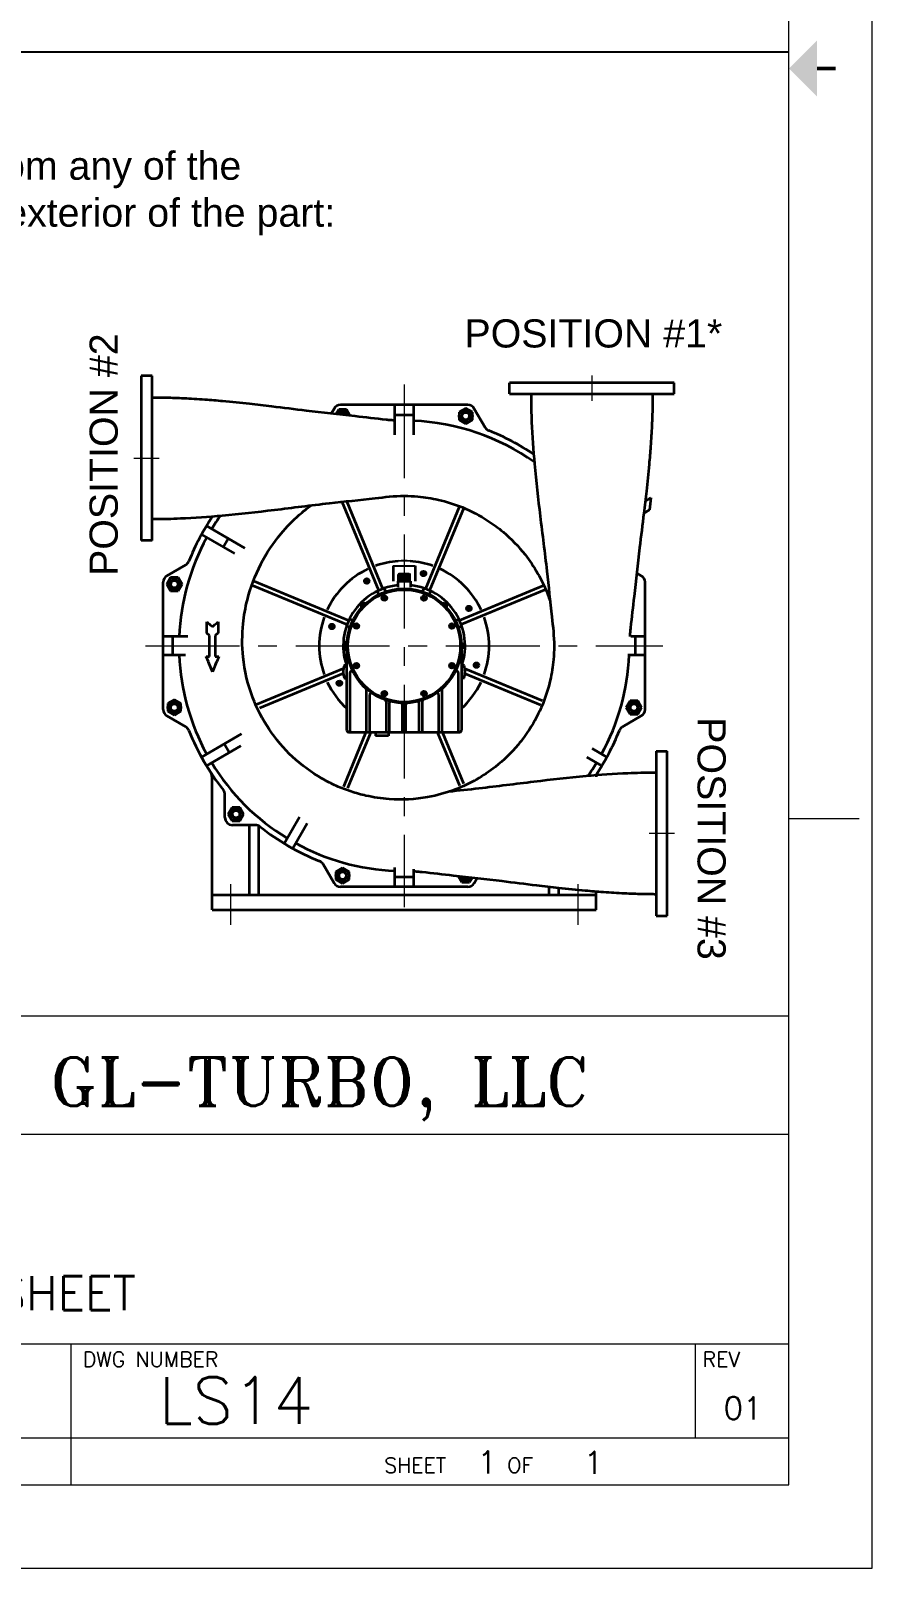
# Model space of a CAD drawing. Header units: inches. Extents: x 2 to 422, y -2 to 317.
# Drawn here: x 331.9 to 421.6, y -2.3 to 161.6 of the extents above; entities that cross this region are included whole.
import ezdxf
from ezdxf.enums import TextEntityAlignment as Align

# ---------------------------------------------------------------- set-up
doc = ezdxf.new("R2010")
doc.units = ezdxf.units.IN
doc.header["$MEASUREMENT"] = 0
doc.linetypes.add('点画线', pattern=[16, 10, -2, 2, -2])
doc.layers.add('Title Block', color=7, linetype='Continuous')
doc.layers.add('TXT', color=7, linetype='Continuous')
doc.layers.add('中心线层', color=1, linetype='点画线', lineweight=18)
doc.layers.add('粗实线层', color=7, linetype='Continuous', lineweight=35)
doc.styles.add('ACANSTS', font='romans.shx', dxfattribs={"height": 1})
doc.styles.add('Roman', font='romans')
doc.styles.add('ROMANS', font='romant.shx', dxfattribs={"height": 3.5})
doc.styles.get("Standard").update_dxf_attribs({"font": 'arial.ttf'})

# ---------------------------------------------------------------- blocks, each defined once
blk = doc.blocks.new('LONE STAR BLOWER TITLE BLOCK (SIZE A)')
at = {"layer": 'Title Block', "lineweight": 15}
for p, q in [((23.625, 0), (23.625, 18)), ((23.125, 0.5), (23.125, 17.5)), ((23.125, 4.5), (23.5469, 4.5)), ((23.125, 3.3125), (7.9451, 3.3125)), ((23.125, 3.3125), (9.0934, 3.3125)), ((23.125, 0.5), (23.125, 3.3125)), ((23.125, 2.6037), (17.3, 2.6037)), ((23.125, 1.3438), (17.3, 1.3438)), ((18.8158, 1.3438), (18.8158, 0.5)), ((22.5625, 1.3438), (22.5625, 0.7813)), ((23.125, 0.7813), (17.3, 0.7813)), ((0.5, 0.5), (23.125, 0.5)), ((15.025, 0.5), (23.125, 0.5)), ((0, 0), (23.625, 0))]:
    blk.add_line(p, q, dxfattribs=at)
at = {"layer": 'Title Block', "lineweight": 15, "const_width": 0.0225}
blk.add_lwpolyline([(23.4062, 9), (23.2938, 9)], dxfattribs=at)
at = {"layer": 'Title Block', "lineweight": 15}
blk.add_solid([(23.2938, 8.8313), (23.2938, 9.1688), (23.125, 9)], dxfattribs=at)
at = {"layer": 'Title Block', "lineweight": 15, "style": 'ACANSTS'}
for s, p in [('DWG NUMBER', (18.8873, 1.2088)), ('REV', (22.6075, 1.2088))]:
    blk.add_text(s, height=0.09, dxfattribs=at).set_placement(p)
blk.add_text('SHEET     OF', height=0.09, dxfattribs=at).set_placement((20.6971, 0.6181), align=Align.MIDDLE_LEFT)
at = {"layer": 'Title Block', "lineweight": 5, "insert": (18.6898, 3.0652), "char_height": 4.065102, "width": 5.507494, "attachment_point": 1, "style": 'ROMANS'}
blk.add_mtext('{\\H0.07143x;GL-TURBO, LLC}', dxfattribs=at)
at = {"layer": 'Title Block', "lineweight": 15, "style": 'ACANSTS'}
for tag, p, height in [('DRAWN_BY', (14.3692, 2.2855), 0.135), ('DRAWN_DATE', (15.5145, 2.2938), 0.135), ('DRAWING_SUBTITLE', (17.5134, 1.9768), 0.2025), ('CHECKED_BY', (14.3914, 1.9397), 0.135), ('CHECK_DATE', (15.4958, 1.9404), 0.135), ('ENGINEER', (14.3854, 1.6081), 0.135), ('ENG_DATE', (15.4868, 1.6029), 0.135), ('DRAWING_SUBTITLE', (17.5109, 1.5494), 0.2025), ('MANUFACTURING', (14.3811, 1.2706), 0.135), ('MFG_DATE', (15.4879, 1.2695), 0.135), ('CONTROL', (14.3811, 0.9331), 0.135), ('CONTROL_DATE', (15.4879, 0.932), 0.135), ('CAGE_CODE', (17.7275, 0.9163), 0.135), ('MODEL_FILE_NAME', (8.2952, 0.6111), 0.135), ('APPROVED_BY', (14.3698, 0.5685), 0.135), ('APPROVAL_DATE', (15.4796, 0.5615), 0.135)]:
    blk.add_attdef(tag, p, '', height=height, dxfattribs=at)
at = {"layer": 'Title Block', "lineweight": 15, "style": 'Roman', "flags": 8}
for tag, height, p in [('DWG_NUMBER', 0.2812, (18.9096, 1.1474)), ('SCALE', 0.135, (17.9035, 0.7041)), ('SHEETNUMBER', 0.135, (21.2556, 0.7041)), ('TOTA_SHEETS', 0.135, (21.8939, 0.7016))]:
    blk.add_attdef(tag, text='', height=height, dxfattribs=at).set_placement(p, align=Align.TOP_LEFT)
at = {"layer": 'Title Block', "lineweight": 15, "style": 'ACANSTS'}
blk.add_attdef('REVISION', text='', height=0.135, dxfattribs=at).set_placement((22.8495, 0.8933), align=Align.CENTER)

msp = doc.modelspace()

# ---------------------------------------------------------------- linework, layer by layer
for p, q in [((412.676, 159.279), (226.766, 159.279)), ((370.487, 104.539), (372.849, 104.539))]:
    msp.add_line(p, q)
msp.add_arc((371.668, 96.015), 9.055, 85.86631, 93.98941)
at = {"layer": '中心线层'}
for p, q in [((391.668, 124.838), (391.668, 122.138)), ((371.668, 123.877), (371.668, 68.154)), ((342.845, 116.015), (345.545, 116.015)), ((344.112, 96.015), (399.224, 96.015)), ((400.49, 76.015), (397.79, 76.015)), ((353.164, 70.621), (353.164, 66.291)), ((390.172, 70.621), (390.172, 66.291))]:
    msp.add_line(p, q, dxfattribs=at)
at = {"layer": '粗实线层'}
for p, q in [((343.636, 124.775), (343.636, 107.255)), ((344.817, 124.775), (343.636, 124.775)), ((344.817, 107.255), (344.817, 124.775)), ((382.908, 122.866), (382.908, 124.047)), ((400.428, 124.047), (382.908, 124.047)), ((400.428, 122.866), (400.428, 124.047)), ((364.196, 121.291), (363.914, 120.802)), ((371.038, 121.684), (364.878, 121.684)), ((370.565, 121.684), (369.502, 121.684)), ((370.684, 118.517), (370.684, 121.684)), ((378.457, 121.684), (371.038, 121.684)), ((372.652, 121.684), (372.652, 118.517)), ((378.23, 121.324), (377.521, 120.915)), ((378.939, 120.915), (378.23, 121.324)), ((380.294, 119.29), (379.139, 121.291)), ((382.908, 122.866), (400.428, 122.866)), ((364.696, 121.214), (364.425, 120.745)), ((365.515, 121.214), (364.696, 121.214)), ((365.88, 120.581), (365.515, 121.214)), ((371.038, 120.609), (370.684, 120.609)), ((372.652, 120.609), (371.038, 120.609)), ((377.521, 120.915), (377.521, 120.096)), ((377.521, 120.096), (378.23, 119.687)), ((378.23, 119.687), (378.939, 120.096)), ((378.939, 120.096), (378.939, 120.915)), ((369.402, 102.103), (365.542, 111.422)), ((397.34, 111.451), (397.956, 111.806)), ((397.956, 111.806), (397.809, 110.494)), ((368.965, 101.922), (365.052, 111.369)), ((377.576, 110.895), (373.934, 102.103)), ((378.014, 110.719), (374.37, 101.922)), ((397.809, 110.494), (397.174, 110.127)), ((350.595, 108.795), (354.679, 106.437)), ((344.817, 107.255), (343.636, 107.255)), ((350.063, 107.875), (353.583, 105.843)), ((352.368, 106.544), (352.899, 107.465)), ((346.768, 103.286), (346.359, 102.577)), ((348.393, 104.642), (346.392, 103.487)), ((347.587, 103.286), (346.768, 103.286)), ((347.996, 102.577), (347.587, 103.286)), ((370.487, 104.539), (370.487, 102.894)), ((371.136, 103.692), (371.077, 103.633)), ((371.077, 103.062), (371.077, 103.633)), ((371.077, 103.633), (371.086, 103.633)), ((371.105, 103.653), (371.086, 103.633)), ((371.086, 103.062), (371.086, 103.633)), ((371.105, 103.653), (371.105, 103.062)), ((371.105, 103.653), (371.201, 103.653)), ((371.136, 103.692), (372.199, 103.692)), ((371.186, 103.633), (371.201, 103.653)), ((371.186, 103.062), (371.186, 103.633)), ((371.186, 103.633), (371.326, 103.633)), ((371.34, 103.653), (371.326, 103.633)), ((371.326, 103.062), (371.326, 103.633)), ((371.34, 103.653), (371.34, 103.062)), ((371.34, 103.653), (371.569, 103.653)), ((371.569, 103.062), (371.569, 103.653)), ((371.569, 103.633), (371.766, 103.633)), ((371.766, 103.062), (371.766, 103.653)), ((371.766, 103.653), (371.996, 103.653)), ((371.996, 103.653), (371.996, 103.062)), ((372.01, 103.633), (371.996, 103.653)), ((372.01, 103.062), (372.01, 103.633)), ((372.01, 103.633), (372.149, 103.633)), ((372.135, 103.653), (372.149, 103.633)), ((372.135, 103.653), (372.23, 103.653)), ((372.149, 103.062), (372.149, 103.633)), ((372.199, 103.692), (372.258, 103.633)), ((372.23, 103.653), (372.23, 103.062)), ((372.25, 103.633), (372.23, 103.653)), ((372.25, 103.062), (372.25, 103.633)), ((372.25, 103.633), (372.258, 103.633)), ((372.258, 103.062), (372.258, 103.633)), ((372.849, 104.539), (372.849, 102.894)), ((373.664, 103.833), (373.596, 103.716)), ((373.596, 103.716), (373.664, 103.599)), ((373.799, 103.833), (373.664, 103.833)), ((373.664, 103.599), (373.799, 103.599)), ((373.866, 103.716), (373.799, 103.833)), ((373.799, 103.599), (373.866, 103.716)), ((396.943, 103.487), (396.454, 103.769)), ((345.999, 89.226), (345.999, 102.805)), ((346.359, 102.577), (346.768, 101.869)), ((346.768, 101.869), (347.587, 101.869)), ((347.587, 101.869), (347.996, 102.577)), ((355.548, 102.436), (365.58, 98.281)), ((355.684, 102.891), (365.761, 98.718)), ((367.614, 103.036), (367.547, 102.92)), ((367.547, 102.92), (367.614, 102.803)), ((367.749, 103.036), (367.614, 103.036)), ((367.614, 102.803), (367.749, 102.803)), ((367.817, 102.92), (367.749, 103.036)), ((367.749, 102.803), (367.817, 102.92)), ((368.978, 101.481), (368.823, 101.855)), ((369.706, 101.78), (369.55, 102.156)), ((370.979, 102.905), (370.979, 102.252)), ((370.979, 102.905), (372.357, 102.905)), ((371.077, 103.062), (372.258, 103.062)), ((371.077, 102.905), (371.077, 103.023)), ((371.077, 103.023), (372.258, 103.023)), ((371.117, 103.023), (371.117, 103.062)), ((372.219, 103.023), (372.219, 103.062)), ((372.258, 102.905), (372.258, 103.023)), ((372.357, 102.905), (372.357, 102.252)), ((373.63, 101.78), (373.785, 102.156)), ((374.358, 101.481), (374.513, 101.855)), ((386.564, 102.441), (377.575, 98.718)), ((386.755, 102.009), (377.756, 98.281)), ((397.337, 89.226), (397.337, 102.805)), ((367.138, 100.396), (367.492, 100.6)), ((367.138, 100.093), (367.138, 100.396)), ((367.492, 100.6), (367.589, 100.544)), ((369.559, 101.242), (369.442, 101.175)), ((369.442, 101.175), (369.442, 101.04)), ((369.442, 101.04), (369.559, 100.972)), ((369.675, 101.175), (369.559, 101.242)), ((369.559, 100.972), (369.675, 101.04)), ((369.675, 101.04), (369.675, 101.175)), ((373.777, 101.242), (373.66, 101.175)), ((373.66, 101.175), (373.66, 101.04)), ((373.66, 101.04), (373.777, 100.972)), ((373.894, 101.175), (373.777, 101.242)), ((373.777, 100.972), (373.894, 101.04)), ((373.894, 101.04), (373.894, 101.175)), ((375.747, 100.544), (375.844, 100.6)), ((375.844, 100.6), (376.198, 100.396)), ((376.198, 100.396), (376.198, 100.093)), ((378.505, 100.118), (378.437, 100.001)), ((378.437, 100.001), (378.505, 99.884)), ((378.64, 100.118), (378.505, 100.118)), ((378.707, 100.001), (378.64, 100.118)), ((378.64, 99.884), (378.707, 100.001)), ((350.633, 97.38), (350.633, 98.563)), ((351.84, 98.563), (351.839, 97.38)), ((366.201, 98.706), (365.828, 98.86)), ((377.134, 98.705), (377.508, 98.86)), ((378.505, 99.884), (378.64, 99.884)), ((348.602, 96.999), (345.999, 96.999)), ((347.022, 95.031), (347.022, 96.999)), ((350.646, 97.355), (350.633, 97.38)), ((350.935, 97.132), (350.633, 97.38)), ((350.935, 97.113), (350.646, 97.355)), ((350.935, 94.898), (350.935, 97.132)), ((351.538, 97.132), (351.537, 94.898)), ((351.839, 97.38), (351.538, 97.132)), ((351.827, 97.355), (351.538, 97.112)), ((351.827, 97.355), (351.839, 97.38)), ((363.899, 98.196), (363.832, 98.079)), ((363.832, 98.079), (363.899, 97.962)), ((364.035, 98.196), (363.899, 98.196)), ((363.899, 97.962), (364.035, 97.962)), ((364.102, 98.079), (364.035, 98.196)), ((364.035, 97.962), (364.102, 98.079)), ((365.899, 97.979), (365.527, 98.133)), ((366.576, 98.259), (366.459, 98.192)), ((366.459, 98.192), (366.459, 98.057)), ((366.459, 98.057), (366.576, 97.989)), ((366.693, 98.192), (366.576, 98.259)), ((366.576, 97.989), (366.693, 98.057)), ((366.693, 98.057), (366.693, 98.192)), ((376.76, 98.259), (376.643, 98.192)), ((376.643, 98.192), (376.643, 98.057)), ((376.643, 98.057), (376.76, 97.989)), ((376.877, 98.192), (376.76, 98.259)), ((376.76, 97.989), (376.877, 98.057)), ((376.877, 98.057), (376.877, 98.192)), ((377.437, 97.979), (377.809, 98.133)), ((397.337, 96.999), (395.82, 96.999)), ((396.313, 95.031), (396.313, 96.999)), ((365.408, 96.22), (365.583, 96.321)), ((365.408, 95.811), (365.408, 96.22)), ((365.565, 95.72), (365.408, 95.811)), ((365.565, 86.999), (365.565, 96.015)), ((377.752, 96.321), (377.928, 96.22)), ((377.77, 96.015), (377.77, 86.999)), ((377.928, 95.811), (377.77, 95.72)), ((377.928, 96.22), (377.928, 95.811)), ((348.364, 95.031), (345.999, 95.031)), ((350.553, 94.898), (350.935, 94.898)), ((350.8, 94.313), (350.553, 94.898)), ((351.236, 93.26), (350.818, 94.271)), ((351.675, 94.319), (351.236, 93.26)), ((351.537, 94.898), (351.919, 94.898)), ((351.919, 94.898), (351.692, 94.361)), ((365.134, 93.564), (355.852, 89.72)), ((365.318, 93.948), (365.565, 93.948)), ((366.576, 94.041), (366.459, 93.973)), ((366.459, 93.973), (366.459, 93.838)), ((366.459, 93.838), (366.576, 93.771)), ((366.693, 93.973), (366.576, 94.041)), ((366.576, 93.771), (366.693, 93.838)), ((366.693, 93.838), (366.693, 93.973)), ((376.76, 94.041), (376.643, 93.973)), ((376.643, 93.973), (376.643, 93.838)), ((376.643, 93.838), (376.76, 93.771)), ((376.877, 93.973), (376.76, 94.041)), ((376.76, 93.771), (376.877, 93.838)), ((376.877, 93.838), (376.877, 93.973)), ((378.017, 93.948), (377.77, 93.948)), ((378.202, 93.564), (386.361, 90.185)), ((379.301, 94.069), (379.234, 93.952)), ((379.234, 93.952), (379.301, 93.835)), ((379.436, 94.069), (379.301, 94.069)), ((379.301, 93.835), (379.436, 93.835)), ((379.504, 93.952), (379.436, 94.069)), ((379.436, 93.835), (379.504, 93.952)), ((397.337, 95.031), (395.512, 95.031)), ((351.236, 93.26), (351.236, 93.28)), ((365.186, 93.075), (356.241, 89.37)), ((364.696, 92.146), (364.628, 92.029)), ((364.628, 92.029), (364.696, 91.912)), ((364.831, 92.146), (364.696, 92.146)), ((364.696, 91.912), (364.831, 91.912)), ((364.899, 92.029), (364.831, 92.146)), ((364.831, 91.912), (364.899, 92.029)), ((365.318, 92.57), (365.565, 92.57)), ((365.88, 93.112), (365.88, 86.889)), ((377.455, 86.889), (377.455, 93.112)), ((378.017, 92.57), (377.77, 92.57)), ((378.15, 93.075), (386.187, 89.745)), ((347.177, 90.271), (346.469, 89.862)), ((347.886, 89.862), (347.177, 90.271)), ((367.652, 86.889), (367.652, 91.332)), ((367.967, 90.78), (367.967, 86.889)), ((369.559, 91.058), (369.442, 90.99)), ((369.442, 90.99), (369.442, 90.855)), ((369.442, 90.855), (369.559, 90.788)), ((369.675, 90.99), (369.559, 91.058)), ((369.559, 90.788), (369.675, 90.855)), ((369.675, 90.855), (369.675, 90.99)), ((373.777, 91.058), (373.66, 90.99)), ((373.66, 90.99), (373.66, 90.855)), ((373.66, 90.855), (373.777, 90.788)), ((373.894, 90.99), (373.777, 91.058)), ((373.777, 90.788), (373.894, 90.855)), ((373.894, 90.855), (373.894, 90.99)), ((375.369, 86.889), (375.369, 90.78)), ((375.684, 91.332), (375.684, 86.889)), ((395.749, 90.162), (395.34, 89.453)), ((396.567, 90.162), (395.749, 90.162)), ((396.976, 89.453), (396.567, 90.162)), ((346.392, 88.544), (348.393, 87.389)), ((346.469, 89.862), (346.469, 89.044)), ((346.469, 89.044), (347.177, 88.635)), ((347.177, 88.635), (347.886, 89.044)), ((347.886, 89.044), (347.886, 89.862)), ((369.739, 90.086), (369.739, 86.889)), ((370.054, 89.877), (370.054, 86.889)), ((371.51, 86.889), (371.51, 89.726)), ((371.825, 89.726), (371.825, 86.889)), ((373.282, 86.889), (373.282, 89.877)), ((373.597, 90.086), (373.597, 86.889)), ((394.942, 87.389), (396.943, 88.544)), ((395.34, 89.453), (395.749, 88.744)), ((395.749, 88.744), (396.567, 88.744)), ((396.567, 88.744), (396.976, 89.453)), ((350.063, 84.155), (354.345, 86.628)), ((350.595, 83.235), (354.275, 85.359)), ((353.03, 84.641), (352.498, 85.561)), ((367.596, 86.803), (365.188, 80.99)), ((368.108, 86.803), (365.635, 80.834)), ((365.762, 86.803), (377.573, 86.803)), ((368.617, 86.803), (368.617, 86.409)), ((368.617, 86.803), (368.617, 86.409)), ((369.995, 86.409), (368.617, 86.409)), ((369.995, 86.803), (369.995, 86.409)), ((369.995, 86.803), (369.995, 86.409)), ((377.586, 81.109), (375.228, 86.803)), ((378.015, 81.309), (375.739, 86.803)), ((392.741, 83.235), (391.14, 84.159)), ((393.272, 84.155), (391.707, 85.059)), ((398.518, 84.775), (399.699, 84.775)), ((398.518, 84.775), (398.518, 67.255)), ((399.699, 67.255), (399.699, 84.775)), ((351.195, 67.866), (351.195, 82.056)), ((352.573, 77.708), (352.573, 80.155)), ((353.33, 78.796), (352.921, 78.087)), ((354.149, 78.796), (353.33, 78.796)), ((354.558, 78.087), (354.149, 78.796)), ((352.921, 78.087), (353.33, 77.378)), ((353.33, 77.378), (354.149, 77.378)), ((354.149, 77.378), (354.558, 78.087)), ((358.867, 74.954), (360.511, 77.801)), ((361.317, 77.072), (359.787, 74.422)), ((355.807, 76.921), (353.361, 76.921)), ((355.195, 69.44), (355.195, 76.921)), ((356.195, 69.44), (356.195, 76.818)), ((363.041, 72.74), (364.196, 70.74)), ((365.106, 72.343), (364.397, 71.934)), ((365.814, 71.934), (365.106, 72.343)), ((370.684, 70.346), (370.684, 72.38)), ((372.652, 72.224), (372.652, 70.346)), ((364.397, 71.934), (364.397, 71.116)), ((364.397, 71.116), (365.106, 70.706)), ((365.106, 70.706), (365.814, 71.116)), ((365.814, 71.116), (365.814, 71.934)), ((372.652, 71.37), (370.684, 71.37)), ((377.455, 71.449), (377.821, 70.816)), ((377.821, 70.816), (378.639, 70.816)), ((378.639, 70.816), (378.91, 71.285)), ((379.139, 70.74), (379.422, 71.229)), ((392.14, 69.44), (351.195, 69.44)), ((378.457, 70.346), (364.878, 70.346)), ((387.14, 69.44), (387.14, 70.314)), ((388.14, 69.44), (388.14, 70.201)), ((392.14, 67.866), (392.14, 69.814)), ((351.195, 67.866), (392.14, 67.866)), ((398.518, 67.255), (399.699, 67.255))]:
    msp.add_line(p, q, dxfattribs=at)
for centre, radius in [((378.23, 120.506), 0.709), ((378.23, 120.506), 0.472), ((378.23, 120.506), 0.394), ((347.177, 102.577), 0.709), ((373.731, 103.716), 0.256), ((373.731, 103.716), 0.244), ((373.731, 103.716), 0.135), ((347.177, 102.577), 0.472), ((347.177, 102.577), 0.394), ((371.668, 96.015), 6.102), ((371.668, 96.015), 5.984), ((367.682, 102.92), 0.256), ((367.682, 102.92), 0.244), ((367.682, 102.92), 0.135), ((369.559, 101.107), 0.256), ((369.559, 101.107), 0.244), ((369.559, 101.107), 0.135), ((373.777, 101.107), 0.256), ((373.777, 101.107), 0.244), ((373.777, 101.107), 0.135), ((378.572, 100.001), 0.256), ((378.572, 100.001), 0.244), ((378.572, 100.001), 0.135), ((363.967, 98.079), 0.256), ((363.967, 98.079), 0.244), ((366.576, 98.124), 0.256), ((366.576, 98.124), 0.244), ((376.76, 98.124), 0.256), ((376.76, 98.124), 0.244), ((363.967, 98.079), 0.135), ((366.576, 98.124), 0.135), ((376.76, 98.124), 0.135), ((366.576, 93.906), 0.256), ((366.576, 93.906), 0.244), ((366.576, 93.906), 0.135), ((376.76, 93.906), 0.256), ((376.76, 93.906), 0.244), ((376.76, 93.906), 0.135), ((379.369, 93.952), 0.256), ((379.369, 93.952), 0.244), ((379.369, 93.952), 0.135), ((364.763, 92.029), 0.256), ((364.763, 92.029), 0.244), ((364.763, 92.029), 0.135), ((347.177, 89.453), 0.709), ((369.559, 90.923), 0.256), ((369.559, 90.923), 0.244), ((369.559, 90.923), 0.135), ((373.777, 90.923), 0.256), ((373.777, 90.923), 0.244), ((373.777, 90.923), 0.135), ((396.158, 89.453), 0.709), ((347.177, 89.453), 0.472), ((347.177, 89.453), 0.394), ((396.158, 89.453), 0.472), ((396.158, 89.453), 0.394), ((353.74, 78.087), 0.709), ((353.74, 78.087), 0.472), ((353.74, 78.087), 0.394), ((365.106, 71.525), 0.709), ((365.106, 71.525), 0.472), ((365.106, 71.525), 0.394)]:
    msp.add_circle(centre, radius, dxfattribs=at)
for centre, radius, start, end in [((364.878, 120.897), 0.787, 90, 150), ((378.457, 120.897), 0.787, 30, 90), ((365.106, 120.506), 0.709, 6.79347, 160.38577), ((365.106, 120.506), 0.472, 13.67529, 153.51468), ((365.106, 120.506), 0.413, 16.70849, 150.4835), ((365.106, 120.506), 0.394, 17.93989, 149.25271), ((371.668, 96.015), 23.999, 54.68007, 87.64947), ((378.23, 120.506), 0.413, 225, 165), ((380.976, 119.684), 0.787, 210, 248.53079), ((371.668, 96.015), 24.646, 55.92482, 68.53079), ((371.668, 96.015), 24.646, 145.93899, 158.53079), ((371.668, 96.015), 23.999, 144.68007, 148.73097), ((371.668, 96.015), 23.999, 151.26903, 177.64947), ((347.999, 105.324), 0.787, 300, 338.53079), ((371.668, 96.015), 9.055, 93.98941, 109.81709), ((371.668, 96.015), 9.055, 70.18291, 86.01059), ((346.786, 102.805), 0.787, 120, 180), ((371.668, 96.015), 9.055, 115.18291, 154.81709), ((371.668, 96.015), 9.055, 25.18291, 64.81709), ((396.55, 102.805), 0.787, 0, 60), ((347.177, 102.577), 0.413, 315, 255), ((371.668, 96.015), 6.496, 96.08994, 198.55912), ((371.668, 96.015), 6.496, 341.44088, 83.91006), ((367.492, 100.191), 0.354, 75.82549, 194.00532), ((375.844, 100.191), 0.354, 345.99488, 104.17483), ((371.668, 96.015), 9.055, 160.18291, 199.81709), ((371.668, 96.015), 9.055, 340.18291, 19.81709), ((365.762, 96.015), 0.512, 110.28159, 247.17437), ((365.762, 96.015), 0.472, 112.01016, 245.37304), ((365.762, 96.015), 0.362, 168.22756, 191.72862), ((365.762, 96.015), 0.354, 120.32848, 236.13105), ((365.762, 96.015), 0.362, 119.61734, 131.46832), ((365.762, 96.015), 0.362, 228.67323, 236.99766), ((377.573, 96.015), 0.354, 303.86814, 59.67141), ((371.668, 96.015), 23.999, 182.35053, 208.73097), ((367.343, 93.259), 2.165, 162.20841, 197.79159), ((365.318, 93.909), 0.0394, 90, 162.20841), ((378.017, 93.909), 0.0394, 17.79159, 90), ((375.993, 93.259), 2.165, 342.20841, 17.79159), ((371.668, 96.015), 23.999, 331.26903, 357.64947), ((371.668, 96.015), 9.055, 205.18291, 227.62427), ((365.318, 92.61), 0.0394, 197.79159, 270), ((366.077, 93.112), 0.197, 27.43929, 179.99997), ((377.258, 93.112), 0.197, 0.00003, 152.56071), ((371.668, 96.015), 9.055, 312.37573, 334.81709), ((378.017, 92.61), 0.0394, 270, 342.20841), ((367.455, 91.332), 0.197, 0.00003, 48.02927), ((368.164, 90.78), 0.197, 56.20332, 179.99991), ((369.542, 90.086), 0.197, 359.99994, 70.27553), ((373.794, 90.086), 0.197, 109.7242, 180.00017), ((375.172, 90.78), 0.197, 0.00002, 123.79682), ((375.88, 91.332), 0.197, 131.97115, 179.99983), ((346.786, 89.226), 0.787, 180, 240), ((347.177, 89.453), 0.413, 345, 285), ((370.25, 89.877), 0.197, 76.99722, 179.99995), ((371.313, 89.726), 0.197, 359.99998, 86.77547), ((372.022, 89.726), 0.197, 93.22453, 180.00002), ((373.085, 89.877), 0.197, 359.99997, 103.00295), ((396.158, 89.453), 0.413, 135, 75), ((396.55, 89.226), 0.787, 300, 360), ((347.999, 86.707), 0.787, 21.46921, 60), ((371.668, 96.015), 24.646, 201.46921, 218.58041), ((365.762, 86.999), 0.197, 180, 270), ((377.573, 86.999), 0.197, 270, 0), ((371.668, 96.015), 24.646, 325.93899, 338.53079), ((395.336, 86.707), 0.787, 120.00001, 158.53076), ((350.408, 82.056), 0.787, 359.99999, 33.28896), ((371.668, 96.015), 23.999, 211.26903, 238.67463), ((371.668, 96.015), 23.999, 324.68007, 328.73097), ((392.928, 82.056), 0.787, 146.711, 180.00002), ((351.786, 80.155), 0.787, 359.99999, 38.58045), ((353.361, 77.708), 0.787, 180, 270), ((353.74, 78.087), 0.413, 15, 315), ((355.807, 76.133), 0.787, 51.41957, 90.00001), ((371.668, 96.015), 24.646, 231.41959, 248.53079), ((371.668, 96.015), 23.999, 241.21269, 267.64947), ((362.359, 72.347), 0.787, 30, 68.53079), ((364.878, 71.133), 0.787, 210, 270), ((365.106, 71.525), 0.413, 45, 345), ((378.23, 71.525), 0.709, 186.79347, 340.38577), ((378.23, 71.525), 0.472, 193.67529, 333.51468), ((378.23, 71.525), 0.413, 196.70849, 330.4835), ((378.23, 71.525), 0.394, 197.93989, 329.25271), ((378.457, 71.133), 0.787, 270, 330)]:
    msp.add_arc(centre, radius, start, end, dxfattribs=at)
for points, knots in [([(344.817, 122.503), (344.923, 122.498), (345.41, 122.476), (346.53, 122.484), (348.297, 122.409), (350.311, 122.291), (352.647, 122.097), (355.014, 121.855), (357.979, 121.511), (361.722, 121.029), (365.796, 120.607), (368.786, 120.231), (370.145, 120.102), (370.45, 120.076), (370.601, 120.066), (370.654, 120.063)], [0, 0, 0, 0, 42.9195537, 199.0646752, 456.3207293, 763.9084718, 1021.7015369, 1411.6622733, 1733.9664286, 2238.7119685, 2950.3211806, 3403.7117129, 3467.2557402, 3506.9488062, 3528.6747495, 3528.6747495, 3528.6747495, 3528.6747495]), ([(385.21, 122.866), (385.202, 122.698), (385.183, 122.157), (385.214, 121.157), (385.285, 118.832), (385.56, 115.027), (386.16, 109.739), (386.858, 104.322), (387.324, 99.705), (387.705, 96.561), (387.594, 94.29), (387.26, 92.198), (386.457, 89.651), (385.248, 87.348), (383.568, 85.081), (381.691, 83.264), (379.392, 81.715), (376.977, 80.571), (373.851, 79.699), (370.598, 79.537), (367.869, 79.942), (365.991, 80.462), (364.42, 81.07), (362.249, 82.173), (359.686, 84.067), (357.175, 87.021), (355.3, 90.631), (354.377, 94.506), (354.392, 98.063), (354.982, 101.421), (356.237, 104.745), (358.231, 107.756), (360.17, 109.75), (361.314, 110.668), (361.753, 110.99)], [0, 0, 0, 0, 87.2165948, 282.1253823, 521.3817179, 1299.8830899, 2269.5377282, 3295.7180082, 4146.0921711, 4690.7508871, 4941.247926, 5329.1452327, 5791.9094323, 6327.409933, 6675.9098916, 7259.9640887, 7678.1193133, 8116.5133961, 8647.4326045, 9360.3802957, 9795.0427144, 10080.7021764, 10374.3609255, 10671.6444243, 11348.4736143, 12019.2633177, 12675.4746723, 13452.1654886, 14069.729707, 14516.9436569, 15224.3693218, 15904.541298, 16384.5700933, 16668.1806501, 16668.1806501, 16668.1806501, 16668.1806501]), ([(398.156, 122.866), (398.15, 122.76), (398.129, 122.273), (398.137, 121.153), (398.062, 119.386), (397.944, 117.372), (397.75, 115.036), (397.508, 112.669), (397.164, 109.704), (396.682, 105.961), (396.259, 101.887), (395.884, 98.897), (395.754, 97.538), (395.729, 97.233), (395.719, 97.082), (395.715, 97.029)], [0, 0, 0, 0, 42.9195537, 199.0646752, 456.3207293, 763.9084718, 1021.7015369, 1411.6622733, 1733.9664286, 2238.7119685, 2950.3211806, 3403.7117129, 3467.2557402, 3506.9488062, 3528.6747495, 3528.6747495, 3528.6747495, 3528.6747495]), ([(344.817, 109.558), (344.985, 109.549), (345.526, 109.53), (346.526, 109.561), (348.851, 109.633), (352.656, 109.907), (357.944, 110.507), (363.361, 111.205), (367.978, 111.672), (371.122, 112.053), (373.393, 111.942), (375.485, 111.607), (378.032, 110.804), (380.335, 109.595), (382.602, 107.915), (384.419, 106.038), (385.968, 103.739), (386.779, 102.027), (387.145, 101.004), (387.221, 100.772)], [0, 0, 0, 0, 87.2165948, 282.1253823, 521.3817179, 1299.8830899, 2269.5377282, 3295.7180082, 4146.0921711, 4690.7508871, 4941.247926, 5329.1452327, 5791.9094323, 6327.409933, 6675.9098916, 7259.9640887, 7678.1193133, 8116.5133961, 8243.6831558, 8243.6831558, 8243.6831558, 8243.6831558]), ([(350.633, 98.563), (350.683, 98.522), (350.884, 98.357), (351.085, 98.191), (351.236, 98.067)], [0, 0, 0, 0, 139.3439661, 560.8336488, 560.8336488, 560.8336488, 560.8336488]), ([(351.236, 98.067), (351.287, 98.109), (351.488, 98.274), (351.689, 98.439), (351.84, 98.563)], [0, 0, 0, 0, 136.679923, 543.5221519, 543.5221519, 543.5221519, 543.5221519]), ([(351.236, 93.28), (351.201, 93.362), (351.056, 93.706), (350.911, 94.051), (350.8, 94.313)], [0, 0, 0, 0, 140.4466077, 586.7741759, 586.7741759, 586.7741759, 586.7741759]), ([(351.692, 94.361), (351.654, 94.271), (351.502, 93.911), (351.35, 93.551), (351.236, 93.28)], [0, 0, 0, 0, 143.7368231, 579.4285469, 579.4285469, 579.4285469, 579.4285469]), ([(398.518, 82.473), (398.351, 82.481), (397.81, 82.5), (396.81, 82.469), (394.485, 82.398), (390.68, 82.123), (385.392, 81.523), (380.523, 80.896), (377.496, 80.577), (376.425, 80.462)], [0, 0, 0, 0, 87.2165948, 282.1253823, 521.3817179, 1299.8830899, 2269.5377282, 3295.7180082, 3857.5531126, 3857.5531126, 3857.5531126, 3857.5531126]), ([(398.518, 69.527), (398.413, 69.532), (397.925, 69.554), (396.806, 69.546), (395.038, 69.621), (393.024, 69.739), (390.689, 69.933), (388.322, 70.175), (385.357, 70.519), (381.614, 71.001), (377.54, 71.424), (374.55, 71.799), (373.191, 71.929), (372.885, 71.954), (372.735, 71.964), (372.682, 71.967)], [0, 0, 0, 0, 42.9195537, 199.0646752, 456.3207293, 763.9084718, 1021.7015369, 1411.6622733, 1733.9664286, 2238.7119685, 2950.3211806, 3403.7117129, 3467.2557402, 3506.9488062, 3528.6747495, 3528.6747495, 3528.6747495, 3528.6747495])]:
    msp.add_open_spline(points, degree=3, knots=knots, dxfattribs=at)

# ---------------------------------------------------------------- block references
ref = msp.add_blockref('LONE STAR BLOWER TITLE BLOCK (SIZE A)', (2.023, -2.285), dxfattribs=dict(xscale=17.75796442161139, yscale=17.75796442161139, zscale=17.75796442161139))
ref.add_attrib('SHEETNUMBER', '1', dxfattribs={"layer": 'Title Block', "lineweight": 15, "height": 2.397, "style": 'Roman'}).set_placement((379.48, 10.219), align=Align.TOP_LEFT)
ref.add_attrib('DWG_NUMBER', 'LS14', dxfattribs={"layer": 'Title Block', "lineweight": 15, "height": 4.9944, "style": 'Roman'}).set_placement((345.509, 18.092), align=Align.TOP_LEFT)
ref.add_attrib('REVISION', '01', dxfattribs={"layer": 'Title Block', "lineweight": 15, "height": 2.3973, "style": 'ACANSTS'}).set_placement((407.784, 13.578), align=Align.CENTER)
ref.add_attrib('DRAWING_SUBTITLE', 'CUT SHEET', (316.714, 25.229), dxfattribs={"layer": 'Title Block', "lineweight": 15, "height": 3.596, "style": 'ACANSTS'})
ref.add_attrib('TOTA_SHEETS', '1', dxfattribs={"layer": 'Title Block', "lineweight": 15, "height": 2.397, "style": 'Roman'}).set_placement((390.815, 10.174), align=Align.TOP_LEFT)

# ---------------------------------------------------------------- texts
at = {"insert": (232.947, 148.686), "char_height": 3, "attachment_point": 1}
msp.add_mtext_dynamic_manual_height_columns('The orientation of the inlet and outlet is selectable from any of the \\Pthree different positions, as viewed when facing the exterior of the part:', width=166.54562, gutter_width=1, heights=[0], dxfattribs=at)
at = {"char_height": 3, "attachment_point": 1}
for s, width, insert, rotation in [('POSITION #2', 28.60153, (338.143, 103.465), 90), ('POSITION #3', 26.20833, (405.936, 88.405), 270)]:
    msp.add_mtext_dynamic_manual_height_columns(s, width=width, gutter_width=1, heights=[0], dxfattribs=dict(at, insert=insert, rotation=rotation))
at = {"layer": 'TXT', "lineweight": 5}
msp.add_text('POSITION #1*', height=3, dxfattribs=at).set_placement((391.835, 127.811), align=Align.CENTER)

doc.saveas('drawing.dxf')
